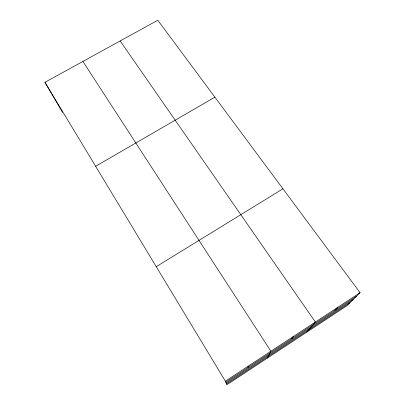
<?xml version="1.0" encoding="UTF-8"?>
<svg xmlns="http://www.w3.org/2000/svg" width="405" height="405" viewBox="0 0 405 405"><rect width="100%" height="100%" fill="white"/><g stroke="black" fill="none" stroke-linecap="round" stroke-linejoin="round"><path stroke-width="0.61" d="M247.992 367.507L248.28 366.1M267.341 358.111L270.92 351.236L82.914 61.428M291.671 338.803L293.281 336.55M306.96 332.039L315.373 322.041L120.158 40.945M334.97 310.351L337.856 307.274M360.065 292.688L346.898 305.76L226.851 384.75L225.362 381.151L44.935 82.311L157.788 20.25L360.065 292.688L225.362 381.151M225.762 382.112L356.557 296.171M226.142 383.034L353.185 299.518M226.511 383.93L349.905 302.778M156.244 266.667L282.933 188.801M95.62 166.258L214.918 97.195M44.935 82.311L62.557 112.418"/></g></svg>
